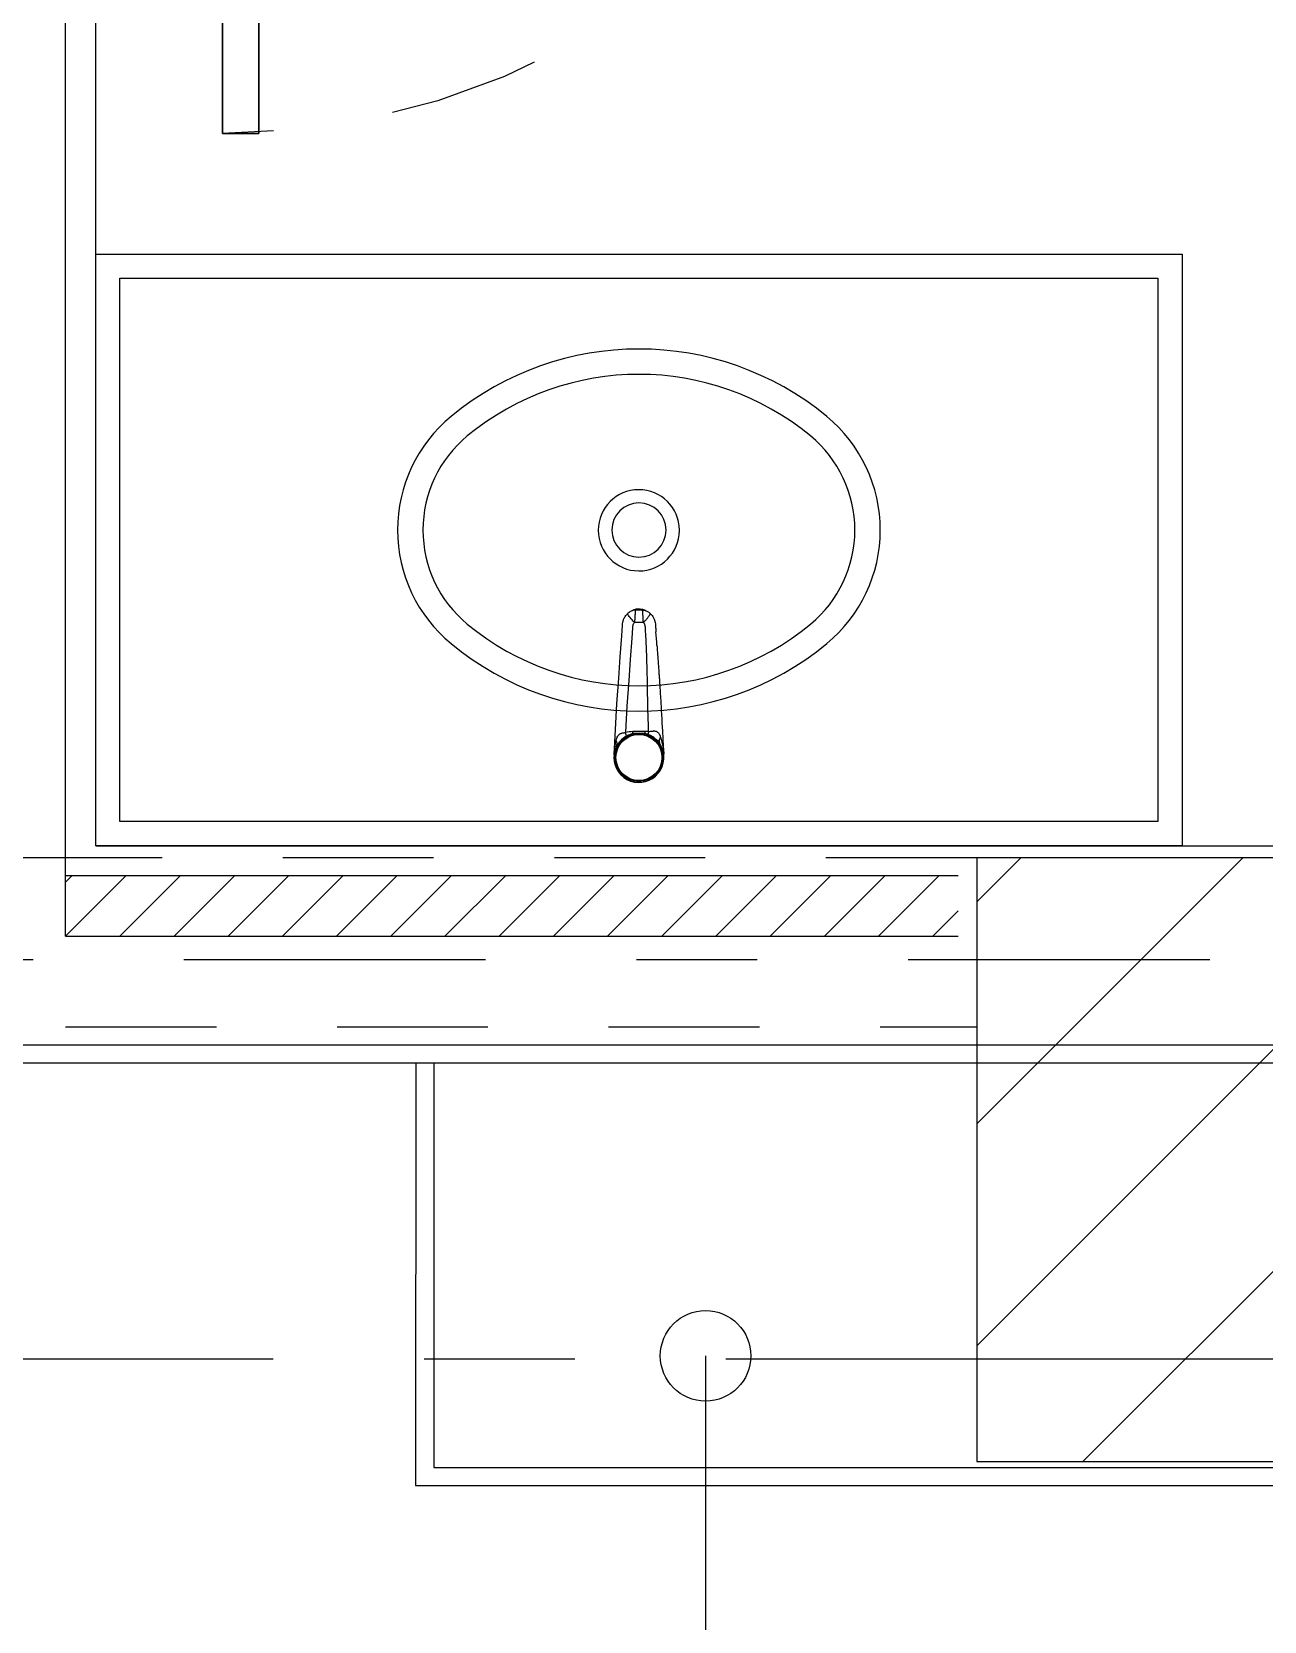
# Model space of a CAD drawing. Header units: millimetres. Extents: x 188.6 to 263.2, y 40.1 to 120.1.
# Drawn here: x 237.77 to 238.791, y 70.177 to 71.494 of the extents above; entities that cross this region are included whole.
import ezdxf

# ---------------------------------------------------------------- set-up
doc = ezdxf.new("R2010")
doc.units = ezdxf.units.MM
for name, pattern in [('ACAD_ISO14W100', [24, 12, -3, 0, -3, 0, -3, 0, -3]), ('CENTER2', [1.125, 0.75, -0.125, 0.125, -0.125]), ('DASHDOT2', [0.5, 0.25, -0.125, 0, -0.125]), ('HIDDEN2', [0.1875, 0.125, -0.0625]), ('XREF-TIPO$0$HIDDEN2', [0.1875, 0.125, -0.0625])]:
    doc.linetypes.add(name, pattern=pattern)
for name, color, linetype in [('ARQ', 8, 'Continuous'), ('ESTR-PILARES', 11, 'Continuous'), ('ESTR-VIGAS', 11, 'HIDDEN2'), ('ESTRUTURA', 7, 'Continuous'), ('GAS-TEXTO', 7, 'Continuous'), ('GAS-TUBO-PISO', 6, 'CENTER2'), ('NORMO-AF', 2, 'Continuous'), ('SPDA-MALHA', 162, 'ACAD_ISO14W100')]:
    doc.layers.add(name, color=color, linetype=linetype)
doc.styles.add('60-75', font='romans.shx', dxfattribs={"height": 0.12})
doc.dimstyles.new('BOLAS75', dxfattribs={"dimtxt": 0.12, "dimasz": 0.075, "dimexe": 0.18, "dimexo": 0.06, "dimgap": 0.08, "dimtad": 0, "dimzin": 4, "dimdsep": 46, "dimtxsty": '60-75', "dimblk": 'ORIGIN', "dimcen": 0.09, "dimse1": 1, "dimse2": 1, "dimclrd": 244, "dimclrt": 7, "dimadec": 0, "dimazin": 0, "dimtfac": 1.8, "dimtix": 1, "dimtmove": 2, "dimatfit": 3, "dimldrblk": 'ORIGIN', "dimfxl": 0.18, "dimtvp": 2, "dimtolj": 1, "dimtzin": 4, "dimarcsym": 0})
pattern_1 = [(45, (237.798175, 70.744572), (-0.0224506, 0.0224506), [])]

# ---------------------------------------------------------------- blocks, each defined once
blk = doc.blocks.new('XREF-TIPO$0$L59_p')
at = {"color": 252}
blk.add_lwpolyline([(0.1556, 0.0941, 0.358974), (-0.1556, 0.0941, 0.471698), (-0.1556, -0.0941, 0.358974), (0.1556, -0.0941, 0.471698)], format="xyb", close=True, dxfattribs=at)
for points in [[(0.1422, 0.0779, 0.358974), (-0.1422, 0.0779, 0.471698), (-0.1422, -0.0779, 0.358974), (0.1422, -0.0779, 0.471698)], [(0, 0.0225, 1), (0, -0.0225, 1)]]:
    blk.add_lwpolyline(points, format="xyb", close=True)
blk.add_lwpolyline([(0.0335, 0, 336.274616), (0.0335, -0.0004)], format="xyb")
blk = doc.blocks.new('XREF-TIPO$0$1198c35_p')
for p, q in [((-0.0114, 0.0111), (-0.0114, 0.0115)), ((-0.0114, 0.0111), (-0.0114, 0.0111)), ((0.0297, 0.0128), (0.0297, 0.0128)), ((0.0297, 0.0126), (0.0297, 0.0127)), ((0.004, -0.0054), (0.004, -0.0073)), ((0.004, -0.0054), (0.0141, -0.0054)), ((0.0141, -0.0073), (0.004, -0.0073)), ((0.0141, -0.0054), (0.0141, -0.0073)), ((0.0054, -0.0974), (0.0128, -0.0974)), ((0.0226, -0.0968), (0.0226, -0.097)), ((0.0061, -0.1075), (0.0121, -0.1075))]:
    blk.add_line(p, q)
for points in [[(-0.0077, -0.0516, 0), (-0.0078, -0.0508, 0), (-0.0078, -0.0496, 0), (-0.0079, -0.0488, 0), (-0.008, -0.0479, 0), (-0.008, -0.0476, 0), (-0.008, -0.0474, 0), (-0.008, -0.0471, 0), (-0.008, -0.0468, 0), (-0.008, -0.0466, 0), (-0.0081, -0.0463, 0), (-0.0082, -0.0435, 0), (-0.0084, -0.0409, 0), (-0.0086, -0.0384, 0), (-0.0087, -0.0361, 0), (-0.0088, -0.0347, 0), (-0.0089, -0.033, 0), (-0.009, -0.0313, 0), (-0.0091, -0.0297, 0), (-0.0092, -0.0281, 0), (-0.0094, -0.0246, 0), (-0.0096, -0.0211, 0), (-0.0098, -0.0177, 0), (-0.01, -0.0141, 0), (-0.0104, -0.0076, 0), (-0.0108, -0.0012, 0), (-0.0111, 0.005, 0), (-0.0114, 0.0111, 0)], [(-0.0088, -0.0025, 0), (-0.0096, 0.0002, 0), (-0.0102, 0.003, 0), (-0.0109, 0.0065, 0), (-0.0112, 0.0086, 0), (-0.0113, 0.0098, 0), (-0.0114, 0.0105, 0), (-0.0114, 0.0108, 0), (-0.0114, 0.0108, 0), (-0.0114, 0.0109, 0), (-0.0114, 0.011, 0), (-0.0114, 0.011, 0), (-0.0114, 0.0111, 0), (-0.0114, 0.0111, 0), (-0.0114, 0.0111, 0), (-0.0114, 0.0111, 0), (-0.0114, 0.0111, 0), (-0.0114, 0.0111, 0)], [(-0.0086, 0.0036, 0), (-0.0081, 0.0025, 0), (-0.0079, 0.0012, 0), (-0.008, -0.0002, 0), (-0.0084, -0.0016, 0), (-0.0088, -0.0025, 0)], [(-0.0086, 0.0036, 0), (-0.0082, 0.0029, 0), (-0.0075, 0.0019, 0), (-0.0067, 0.001, 0), (-0.0058, 0, 0), (-0.0047, -0.0009, 0), (-0.0035, -0.0019, 0), (-0.0023, -0.0027, 0), (-0.0014, -0.0033, 0), (-0.0005, -0.0037, 0), (0.0005, -0.0042, 0), (0.0014, -0.0046, 0)], [(0.0194, -0.0033, 0), (0.0205, -0.0026, 0), (0.022, -0.0016, 0), (0.0233, -0.0004, 0), (0.0242, 0.0004, 0), (0.0251, 0.0013, 0), (0.0257, 0.0022, 0), (0.0264, 0.0031, 0), (0.027, 0.0042, 0), (0.0277, 0.0053, 0)], [(0.0279, 0.0002, 0), (0.0277, -0.0007, 0), (0.0274, -0.0016, 0), (0.0271, -0.0024, 0), (0.0267, -0.0032, 0), (0.0264, -0.0037, 0), (0.026, -0.0042, 0), (0.0258, -0.0045, 0), (0.0255, -0.0047, 0), (0.0252, -0.005, 0), (0.0248, -0.0052, 0), (0.0244, -0.0054, 0), (0.0242, -0.0055, 0), (0.0239, -0.0056, 0), (0.0236, -0.0057, 0), (0.0232, -0.0058, 0), (0.0227, -0.0059, 0), (0.0221, -0.006, 0), (0.0217, -0.006, 0), (0.0213, -0.0061, 0), (0.0209, -0.0062, 0), (0.0208, -0.0063, 0), (0.0206, -0.0063, 0), (0.0204, -0.0064, 0), (0.0203, -0.0065, 0)], [(0.0297, 0.0125, 0), (0.0285, -0.0088, 0), (0.0273, -0.0301, 0), (0.0259, -0.0514, 0), (0.0247, -0.0689, 0), (0.0234, -0.0865, 0), (0.0227, -0.0952, 0), (0.0226, -0.0962, 0), (0.0226, -0.0966, 0), (0.0226, -0.0968, 0)], [(0.0277, 0.0053, 0), (0.0273, 0.0042, 0), (0.0272, 0.0029, 0), (0.0274, 0.0015, 0), (0.0279, 0.0002, 0)], [(0.0297, 0.0125, 0), (0.0297, 0.0125, 0), (0.0297, 0.0125, 0), (0.0297, 0.0125, 0), (0.0297, 0.0125, 0), (0.0297, 0.0125, 0), (0.0297, 0.0125, 0), (0.0297, 0.0125, 0), (0.0297, 0.0124, 0), (0.0297, 0.0124, 0), (0.0297, 0.0123, 0), (0.0296, 0.0123, 0), (0.0296, 0.0121, 0), (0.0296, 0.0112, 0), (0.0295, 0.0103, 0), (0.0291, 0.0066, 0), (0.0285, 0.0029, 0), (0.0279, 0.0002, 0)], [(0.0011, -0.0071, 0), (0.0011, -0.0071, 0), (0.001, -0.0071, 0), (0.0008, -0.0071, 0), (0.0006, -0.0071, 0), (0.0003, -0.0071, 0), (0, -0.0071, 0), (-0.0008, -0.0073, 0), (-0.0016, -0.0074, 0), (-0.0021, -0.0075, 0), (-0.0027, -0.0075, 0), (-0.003, -0.0076, 0), (-0.0034, -0.0076, 0), (-0.0037, -0.0076, 0), (-0.004, -0.0075, 0), (-0.0042, -0.0075, 0), (-0.0045, -0.0074, 0), (-0.0048, -0.0074, 0), (-0.0051, -0.0073, 0), (-0.0055, -0.0071, 0), (-0.0059, -0.0069, 0), (-0.0061, -0.0067, 0), (-0.0064, -0.0066, 0), (-0.0067, -0.0062, 0), (-0.0071, -0.0059, 0), (-0.0074, -0.0055, 0), (-0.0077, -0.0051, 0), (-0.008, -0.0044, 0), (-0.0084, -0.0037, 0), (-0.0086, -0.0031, 0), (-0.0088, -0.0025, 0)], [(0.0011, -0.0071, 0), (0.0012, -0.0103, 0), (0.0013, -0.0136, 0), (0.0014, -0.0172, 0), (0.0015, -0.021, 0), (0.0016, -0.0245, 0), (0.0017, -0.0281, 0), (0.0017, -0.0293, 0), (0.0017, -0.0303, 0), (0.0017, -0.0312, 0), (0.0017, -0.0322, 0), (0.0018, -0.0332, 0), (0.0019, -0.0389, 0), (0.002, -0.0445, 0), (0.002, -0.0456, 0), (0.002, -0.0467, 0), (0.002, -0.0478, 0), (0.0021, -0.049, 0), (0.0021, -0.0501, 0), (0.0021, -0.0512, 0), (0.0021, -0.0523, 0), (0.0022, -0.0534, 0), (0.0023, -0.0572, 0), (0.0024, -0.0609, 0), (0.0025, -0.0645, 0), (0.0026, -0.0679, 0), (0.0027, -0.0708, 0), (0.0028, -0.0735, 0), (0.0028, -0.0742, 0), (0.0028, -0.0749, 0), (0.0029, -0.0756, 0), (0.0029, -0.0763, 0), (0.0029, -0.077, 0), (0.0029, -0.0777, 0), (0.003, -0.0798, 0), (0.0031, -0.0818, 0), (0.0032, -0.0839, 0), (0.0033, -0.0859, 0), (0.0035, -0.0879, 0), (0.0036, -0.0898, 0), (0.0036, -0.0902, 0), (0.0036, -0.0906, 0), (0.0036, -0.091, 0), (0.0037, -0.0914, 0), (0.0037, -0.0917, 0), (0.0037, -0.0921, 0), (0.0037, -0.0925, 0), (0.0038, -0.0929, 0), (0.0038, -0.0933, 0), (0.0038, -0.0936, 0), (0.0038, -0.0939, 0), (0.0039, -0.0942, 0), (0.0039, -0.0944, 0), (0.0039, -0.0946, 0), (0.0039, -0.0948, 0), (0.004, -0.095, 0), (0.004, -0.0952, 0), (0.0041, -0.0953, 0), (0.0041, -0.0955, 0), (0.0042, -0.0956, 0), (0.0043, -0.096, 0), (0.0045, -0.0963, 0), (0.0047, -0.0966, 0), (0.0049, -0.0969, 0), (0.0051, -0.0971, 0), (0.0054, -0.0974, 0)], [(0.0128, -0.0974, 0), (0.0131, -0.0971, 0), (0.0134, -0.0967, 0), (0.0136, -0.0964, 0), (0.0138, -0.096, 0), (0.014, -0.0957, 0), (0.0141, -0.0954, 0), (0.0143, -0.0948, 0), (0.0144, -0.0943, 0), (0.0144, -0.0937, 0), (0.0144, -0.0931, 0), (0.0151, -0.0844, 0), (0.0164, -0.0669, 0), (0.0176, -0.0494, 0), (0.019, -0.028, 0), (0.0203, -0.0065, 0)], [(0.0203, -0.0065, 0), (0.0188, -0.0069, 0), (0.0173, -0.0071, 0), (0.0157, -0.0072, 0), (0.0141, -0.0073, 0)], [(0.0194, -0.0033, 0), (0.0199, -0.0051, 0), (0.0203, -0.0065, 0)], [(-0.0058, -0.0785, 0), (-0.0059, -0.0776, 0), (-0.0059, -0.0772, 0), (-0.006, -0.0767, 0), (-0.006, -0.0762, 0), (-0.006, -0.0756, 0), (-0.0061, -0.0751, 0), (-0.0061, -0.0748, 0), (-0.0061, -0.0745, 0), (-0.0061, -0.0742, 0), (-0.0063, -0.0726, 0), (-0.0064, -0.0709, 0), (-0.0065, -0.0691, 0), (-0.0066, -0.0672, 0), (-0.0068, -0.0652, 0), (-0.0069, -0.0632, 0), (-0.007, -0.0614, 0), (-0.0072, -0.0597, 0), (-0.0073, -0.0579, 0), (-0.0074, -0.0561, 0), (-0.0074, -0.0556, 0), (-0.0075, -0.0551, 0), (-0.0075, -0.0549, 0), (-0.0075, -0.0548, 0), (-0.0075, -0.0547, 0), (-0.0075, -0.0544, 0), (-0.0076, -0.054, 0), (-0.0076, -0.0534, 0), (-0.0076, -0.0527, 0), (-0.0077, -0.0518, 0), (-0.0077, -0.0516, 0)], [(-0.0039, -0.0992, 0), (-0.004, -0.0989, 0), (-0.0041, -0.0984, 0), (-0.0042, -0.0979, 0), (-0.0043, -0.0976, 0), (-0.0043, -0.0975, 0), (-0.0043, -0.0975, 0), (-0.0043, -0.0975, 0), (-0.0043, -0.0974, 0), (-0.0043, -0.0974, 0), (-0.0043, -0.0974, 0), (-0.0043, -0.0974, 0), (-0.0043, -0.0974, 0), (-0.0043, -0.0974, 0), (-0.0043, -0.0974, 0), (-0.0043, -0.0974, 0), (-0.0045, -0.0962, 0), (-0.0045, -0.0954, 0), (-0.0046, -0.0947, 0), (-0.0046, -0.0939, 0), (-0.0047, -0.0932, 0), (-0.0048, -0.0925, 0), (-0.0048, -0.0918, 0), (-0.0049, -0.0913, 0), (-0.0049, -0.0907, 0), (-0.0049, -0.0902, 0), (-0.005, -0.0897, 0)], [(-0.0002, -0.1049, 0), (-0.001, -0.1041, 0), (-0.0018, -0.1032, 0), (-0.0024, -0.1023, 0), (-0.003, -0.1014, 0), (-0.0033, -0.1007, 0), (-0.0036, -0.1001, 0), (-0.0038, -0.0994, 0), (-0.0039, -0.0992, 0)], [(0.0054, -0.0974, 0), (0.005, -0.0977, 0), (0.0047, -0.0981, 0), (0.0043, -0.0985, 0), (0.0039, -0.099, 0), (0.0035, -0.0994, 0), (0.0032, -0.0998, 0), (0.0028, -0.1003, 0), (0.0024, -0.1007, 0), (0.0021, -0.1011, 0), (0.0017, -0.1015, 0), (0.0014, -0.1019, 0), (0.0011, -0.1023, 0), (0.0009, -0.1027, 0), (0.0006, -0.103, 0), (0.0004, -0.1034, 0), (0.0002, -0.1036, 0), (0.0001, -0.1039, 0), (-0.0001, -0.1041, 0), (-0.0002, -0.1043, 0), (-0.0002, -0.1045, 0), (-0.0003, -0.1046, 0), (-0.0003, -0.1048, 0), (-0.0003, -0.1048, 0), (-0.0002, -0.1049, 0)], [(0.0054, -0.0974, 0), (0.0054, -0.0981, 0), (0.0055, -0.0988, 0), (0.0055, -0.0996, 0), (0.0056, -0.1003, 0), (0.0056, -0.101, 0), (0.0057, -0.1016, 0), (0.0057, -0.1023, 0), (0.0057, -0.103, 0), (0.0058, -0.1036, 0), (0.0058, -0.1042, 0), (0.0059, -0.1046, 0), (0.0059, -0.105, 0), (0.0059, -0.1054, 0), (0.0059, -0.1058, 0), (0.006, -0.1063, 0), (0.006, -0.1066, 0), (0.006, -0.1069, 0), (0.0061, -0.1072, 0), (0.0061, -0.1074, 0), (0.0061, -0.1075, 0)], [(0.0121, -0.1075, 0), (0.0121, -0.1074, 0), (0.0121, -0.1072, 0), (0.0121, -0.107, 0), (0.0121, -0.1068, 0), (0.0122, -0.1065, 0), (0.0122, -0.1061, 0), (0.0122, -0.1057, 0), (0.0123, -0.1052, 0), (0.0123, -0.1047, 0), (0.0123, -0.1042, 0), (0.0124, -0.1036, 0), (0.0124, -0.103, 0), (0.0125, -0.1024, 0), (0.0125, -0.102, 0), (0.0125, -0.1013, 0), (0.0126, -0.1005, 0), (0.0126, -0.0998, 0), (0.0127, -0.0991, 0), (0.0127, -0.0986, 0), (0.0127, -0.098, 0), (0.0128, -0.0974, 0)], [(0.0128, -0.0974, 0), (0.0138, -0.0984, 0), (0.0147, -0.0995, 0), (0.0156, -0.1005, 0), (0.0164, -0.1015, 0), (0.0171, -0.1025, 0), (0.0177, -0.1033, 0), (0.0181, -0.1039, 0), (0.0183, -0.1044, 0), (0.0184, -0.1048, 0), (0.0184, -0.1049, 0)], [(0.0184, -0.1049, 0), (0.018, -0.1053, 0), (0.0176, -0.1056, 0), (0.0172, -0.1059, 0), (0.0171, -0.106, 0), (0.017, -0.1061, 0), (0.0169, -0.1061, 0), (0.0168, -0.1062, 0), (0.0167, -0.1062, 0), (0.0167, -0.1062, 0), (0.0166, -0.1063, 0), (0.0166, -0.1063, 0), (0.0166, -0.1063, 0), (0.0166, -0.1063, 0)], [(0.0222, -0.0989, 0), (0.0222, -0.0989, 0), (0.0219, -0.0997, 0), (0.0215, -0.1006, 0), (0.0211, -0.1014, 0), (0.0206, -0.1024, 0), (0.0199, -0.1033, 0), (0.0192, -0.1041, 0), (0.0184, -0.1049, 0)], [(0.0226, -0.097, 0), (0.0226, -0.097, 0), (0.0225, -0.0975, 0), (0.0224, -0.0979, 0), (0.0223, -0.0984, 0), (0.0222, -0.0989, 0), (0.0222, -0.0989, 0)], [(0.0061, -0.1075, 0), (0.0047, -0.1075, 0), (0.0033, -0.1071, 0), (0.0021, -0.1066, 0), (0.0015, -0.1063, 0)], [(0.0059, -0.1082, 0), (0.0056, -0.1081, 0), (0.005, -0.1079, 0), (0.0045, -0.1078, 0), (0.004, -0.1076, 0), (0.0036, -0.1074, 0), (0.003, -0.1071, 0), (0.0025, -0.1069, 0), (0.0021, -0.1066, 0)], [(0.0061, -0.1075, 0), (0.0064, -0.1077, 0), (0.0069, -0.1079, 0), (0.0072, -0.1081, 0), (0.0074, -0.1081, 0), (0.0077, -0.1082, 0), (0.0078, -0.1082, 0), (0.0079, -0.1083, 0), (0.008, -0.1083, 0), (0.0081, -0.1083, 0)], [(0.0081, -0.1083, 0), (0.0071, -0.1083, 0), (0.007, -0.1083, 0)], [(0.007, -0.1083, 0), (0.008, -0.1084, 0), (0.0088, -0.1085, 0), (0.0095, -0.1084, 0), (0.0103, -0.1084, 0), (0.011, -0.1084, 0)], [(0.0081, -0.1083, 0), (0.0082, -0.1083, 0), (0.0084, -0.1084, 0), (0.0085, -0.1084, 0), (0.0086, -0.1084, 0), (0.0087, -0.1084, 0), (0.0088, -0.1084, 0), (0.0089, -0.1084, 0), (0.0089, -0.1084, 0), (0.0089, -0.1084, 0), (0.009, -0.1084, 0), (0.009, -0.1084, 0), (0.0091, -0.1084, 0), (0.0091, -0.1084, 0), (0.0092, -0.1084, 0), (0.0092, -0.1084, 0), (0.0093, -0.1084, 0), (0.0094, -0.1084, 0), (0.0095, -0.1084, 0), (0.0096, -0.1084, 0), (0.0098, -0.1083, 0), (0.0101, -0.1083, 0)], [(0.0101, -0.1083, 0), (0.0102, -0.1083, 0), (0.0103, -0.1082, 0), (0.0104, -0.1082, 0), (0.0107, -0.1082, 0), (0.0109, -0.1081, 0), (0.0111, -0.108, 0), (0.0114, -0.1079, 0), (0.0116, -0.1078, 0), (0.0121, -0.1075, 0)], [(0.011, -0.1084, 0), (0.0101, -0.1083, 0)], [(0.0121, -0.1075, 0), (0.0135, -0.1075, 0), (0.0148, -0.1071, 0), (0.0161, -0.1066, 0), (0.0166, -0.1063, 0)]]:
    blk.add_polyline3d(points)
blk.add_circle((0.0091, 0.0144), 0.0191)
for centre, radius, start, end in [((0.0091, 0.0144), 0.0207, 0, 211.2083), ((0.0091, 0.0144), 0.0204, 284.4666, 255.5334), ((0.0091, 0.0144), 0.0195, 0, 180), ((0.0091, 0.0144), 0.0195, 180, 0), ((0.0091, 0.0144), 0.0195, 180, 270), ((0.0091, 0.0144), 0.0195, 270, 0), ((0.0091, 0.0144), 0.0207, 334.1045, 0), ((-0.568, 0.0551), 0.5726, 353.7595, 354.015), ((0.0039, 0.0193), 0.0265, 264.0406, 270.134), ((0.009, 0.0145), 0.0205, 248.4737, 255.9324), ((0.0092, 0.0145), 0.0205, 284.0619, 300.0027), ((3.0095, 0.1438), 3.0235, 184.2155, 184.4292), ((0.0089, -0.095), 0.0135, 227.2407, 236.8896), ((0.0083, -0.0975), 0.0109, 257.2283, 263.0963), ((0.0098, -0.0976), 0.0109, 276.4456, 282.3614), ((0.0092, -0.0949), 0.0136, 282.4001, 303.0332)]:
    blk.add_arc(centre, radius, start, end)
blk = doc.blocks.new('XREF-TIPO$0$A$C2D591F4F')
at = {"color": 0}
blk.add_blockref('XREF-TIPO$0$L59_p', (0.2, 0.209), dxfattribs=at)
at = {"color": 0, "rotation": 180}
blk.add_blockref('XREF-TIPO$0$1198c35_p', (0.2091, 0.035), dxfattribs=at)
blk = doc.blocks.new('XREF-TIPO$0$A$C0B0F2E59')
at = {"color": 0, "lineweight": 13}
for p, q in [((0.015, 0.74), (0.015, 0.755)), ((0.015, 0.755), (0.065, 0.755)), ((0.065, 0.755), (0.065, 0.74)), ((0.635, 0.74), (0.635, 0.755)), ((0.635, 0.755), (0.685, 0.755)), ((0.685, 0.755), (0.685, 0.74)), ((0.015, 0.74), (0.065, 0.74)), ((0.065, 0.74), (0.035, 0.74)), ((0.065, 0.74), (0.065, 0.63)), ((0.665, 0.74), (0.635, 0.74)), ((0.635, 0.63), (0.635, 0.74)), ((0.635, 0.74), (0.685, 0.74)), ((0.065, 0.63), (0.05, 0.63)), ((0.05, 0.63), (0.05, 0.6)), ((0.65, 0.63), (0.635, 0.63)), ((0.65, 0.6), (0.65, 0.63)), ((0, 0.585), (0, 0.6)), ((0.05, 0.6), (0, 0.6)), ((0.035, 0.6), (0.05, 0.6)), ((0.05, 0.6), (0.05, 0.585)), ((0.65, 0.6), (0.665, 0.6)), ((0.7, 0.6), (0.65, 0.6)), ((0.7, 0.6), (0.7, 0.585)), ((0.05, 0.585), (0, 0.585)), ((0.7, 0.585), (0.65, 0.585))]:
    blk.add_line(p, q, dxfattribs=at)
at = {"color": 0}
for p, q in [((0.035, 0.74), (0.035, 0.6)), ((0.665, 0.74), (0.665, 0.6)), ((0.05, 0.6), (0.62, 0.6)), ((0.62, 0), (0.62, 0.6)), ((0.62, 0.6), (0.65, 0.6)), ((0.65, 0.6), (0.62, 0.6)), ((0.62, 0.6), (0.62, 0)), ((0.65, 0.6), (0.65, 0)), ((0.65, 0), (0.65, 0.6)), ((0.65, 0), (0.62, 0)), ((0.62, 0), (0.65, 0))]:
    blk.add_line(p, q, dxfattribs=at)
at = {"color": 0, "linetype": 'XREF-TIPO$0$HIDDEN2'}
blk.add_arc((0.65, 0.6), 0.6, 180, 270, dxfattribs=at)
blk = doc.blocks.new('ESTR-TP-29.09.2016')
at = {"layer": 'ESTR-PILARES'}
for p, q in [((32.6, 10.8911), (33.0042, 11.2952)), ((32.6, 11.0749), (32.8203, 11.2952)), ((32.6, 11.2587), (32.6365, 11.2952)), ((32.688, 10.7952), (33.188, 11.2952)), ((32.6, 10.7952), (32.6, 10.7952)), ((32.6, 10.7952), (32.6, 10.7952))]:
    blk.add_line(p, q, dxfattribs=at)
for points in [[(32.6, 11.2952), (32.6, 11.1552)], [(32.6, 10.7952), (33.4, 10.7952), (33.4, 11.2952), (32.6, 11.2952), (32.6, 10.7952)]]:
    blk.add_lwpolyline(points, dxfattribs=at)
at = {"layer": 'ESTR-VIGAS'}
for points in [[(32.6, 11.2952), (27.02, 11.2952)], [(27.12, 11.1552), (32.6, 11.1552)]]:
    blk.add_lwpolyline(points, dxfattribs=at)
blk = doc.blocks.new('_Origin')
at = {"layer": 'NORMO-AF', "color": 0, "lineweight": -2}
blk.add_line((0, 0), (-1, 0), dxfattribs=at)
blk.add_circle((0, 0), 0.5, dxfattribs=at)

msp = doc.modelspace()

# ---------------------------------------------------------------- hatches: boundary and pattern name
at = {"layer": 'ARQ'}
h = msp.add_hatch(dxfattribs=at)
h.set_pattern_fill('ANSI31', color=256, scale=0.01)
h.set_pattern_definition(pattern_1)
h.paths.add_polyline_path([(238.5378, 70.7946), (237.7982, 70.7946), (237.7982, 70.7446), (238.5378, 70.7446)])
h = msp.add_hatch(dxfattribs=at)
h.set_pattern_fill('ANSI31', color=256, scale=0.01)
h.set_pattern_definition(pattern_1)
h.paths.add_polyline_path([(238.5378, 70.7946), (237.7982, 70.7946), (237.7982, 70.7446), (238.5378, 70.7446)])

# ---------------------------------------------------------------- linework, layer by layer
for p, q in [((237.7982, 70.7446), (237.7982, 74.7646)), ((237.7982, 70.7446), (237.7982, 74.7646)), ((237.8232, 70.8196), (237.8232, 72.0096)), ((237.8232, 70.8196), (237.8232, 72.0096)), ((237.8232, 70.8196), (239.4632, 70.8196)), ((237.8232, 70.8196), (239.4632, 70.8196)), ((238.5378, 70.7946), (237.7982, 70.7946)), ((238.5378, 70.7946), (237.7982, 70.7946)), ((237.7982, 70.7446), (238.5378, 70.7446)), ((237.7982, 70.7446), (238.5378, 70.7446)), ((238.4681, 70.7446), (238.5378, 70.7446)), ((238.4681, 70.7446), (238.5378, 70.7446)), ((237.6082, 70.6546), (239.5382, 70.6546)), ((237.6082, 70.6546), (239.5382, 70.6546)), ((239.3378, 70.6396), (237.5832, 70.6396)), ((239.3378, 70.6396), (237.5832, 70.6396))]:
    msp.add_line(p, q, dxfattribs=at)
for points in [[(237.8232, 71.3096), (238.7232, 71.3096), (238.7232, 70.8196), (237.8232, 70.8196)], [(237.8232, 71.3096), (238.7232, 71.3096), (238.7232, 70.8196), (237.8232, 70.8196)], [(237.8432, 71.2896), (238.7032, 71.2896), (238.7032, 70.8396), (237.8432, 70.8396)], [(237.8432, 71.2896), (238.7032, 71.2896), (238.7032, 70.8396), (237.8432, 70.8396)]]:
    msp.add_lwpolyline(points, close=True, dxfattribs=at)
for points in [[(238.0883, 70.6396), (238.0882, 70.2896), (239.3528, 70.2896), (239.3528, 70.6396)], [(238.0883, 70.6396), (238.0882, 70.2896), (239.3528, 70.2896), (239.3528, 70.6396)], [(238.1033, 70.6396), (238.1032, 70.3046), (239.3378, 70.3046), (239.3378, 70.6396)], [(238.1033, 70.6396), (238.1032, 70.3046), (239.3378, 70.3046), (239.3378, 70.6396)]]:
    msp.add_lwpolyline(points, dxfattribs=at)
at = {"layer": 'GAS-TUBO-PISO'}
msp.add_line((237.2202, 70.3946), (242.2036, 70.3946), dxfattribs=at)
at = {"layer": 'SPDA-MALHA', "linetype": 'DASHDOT2'}
msp.add_lwpolyline([(237.2962, 70.7253), (245.5145, 70.7253)], dxfattribs=at)

# ---------------------------------------------------------------- block references
at = {"layer": 'ARQ', "xscale": -1}
msp.add_blockref('XREF-TIPO$0$A$C0B0F2E59', (238.5782, 71.4096), dxfattribs=at)
msp.add_blockref('XREF-TIPO$0$A$C0B0F2E59', (238.5782, 71.4096), dxfattribs=at)
at = {"layer": 'ARQ'}
msp.add_blockref('XREF-TIPO$0$A$C2D591F4F', (238.0732, 70.8721), dxfattribs=at)
msp.add_blockref('XREF-TIPO$0$A$C2D591F4F', (238.0732, 70.8721), dxfattribs=at)
at = {"layer": 'ESTRUTURA'}
msp.add_blockref('ESTR-TP-29.09.2016', (205.9531, 59.5144), dxfattribs=at)

# ---------------------------------------------------------------- leaders
at = {"layer": 'GAS-TEXTO'}
msp.add_leader([(238.3284, 70.3971), (238.3284, 68.1273), (235.5699, 68.1273)], dimstyle='BOLAS75', dxfattribs=at)

doc.saveas('drawing.dxf')
